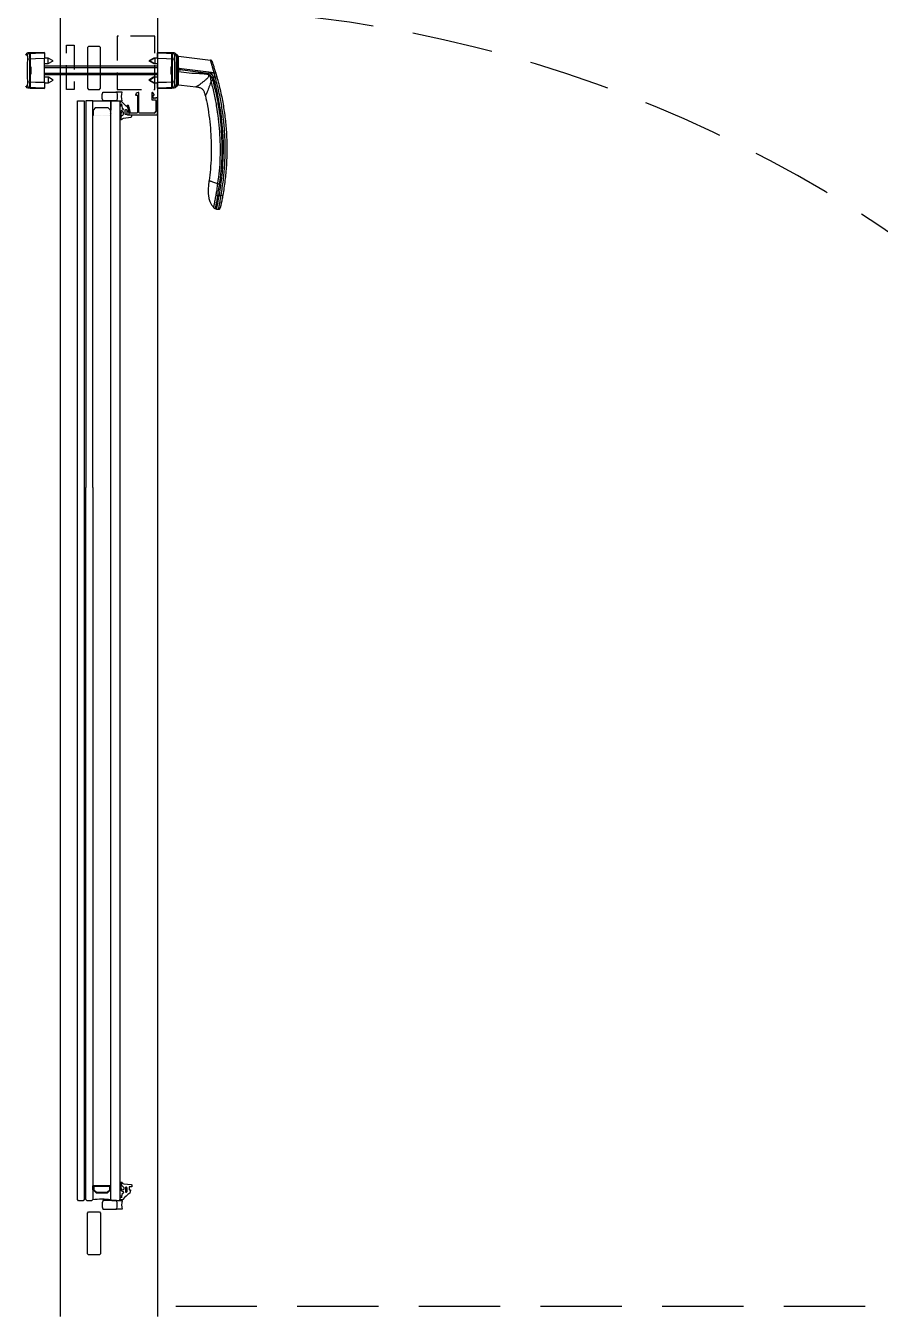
# Model space of a CAD drawing. Header units: millimetres. Extents: x 106699 to 122058, y 158555 to 162844.
# Drawn here: x 113950.2 to 114002.9, y 159861.7 to 159940.9 of the extents above; entities that cross this region are included whole.
import ezdxf

# ---------------------------------------------------------------- set-up
doc = ezdxf.new("R2010")
doc.units = ezdxf.units.MM
doc.linetypes.add('300_Z4_FCD_F03$0$GESTRICHELT', pattern=[0.75, 0.5, -0.25])
doc.linetypes.add('300_Z4_FCD_F03$1$HIDDEN', pattern=[0.375, 0.25, -0.125])
for name, color, linetype in [('300_Z4_FCD_F03$0$0-LNS-VL8', 252, 'Continuous'), ('300_Z4_FCD_F03$0$3-EXT-PRF', 231, 'Continuous'), ('300_Z4_FCD_F03$0$3-OPN-GLS', 4, 'Continuous')]:
    doc.layers.add(name, color=color, linetype=linetype)
doc.layers.add('300_Z4_STR_F03$0$AUDIT_D_220920114151-103', color=251, linetype='Continuous', lineweight=5)

# ---------------------------------------------------------------- blocks, each defined once
blk = doc.blocks.new('COLUMN')
at = {"layer": '300_Z4_STR_F03$0$AUDIT_D_220920114151-103', "true_color": 0x303030}
h = blk.add_hatch(color=250, dxfattribs=at)
h.dxf.hatch_style = 1
h.paths.add_polyline_path([(104767.618, 177818.405), (104852.616, 177818.405), (104852.616, 177903.408), (104767.618, 177903.408)])
h.paths.add_polyline_path([(104052.618, 177903.405), (104052.618, 177818.405), (103967.618, 177818.405), (103967.618, 177903.405)])
edge = h.paths.add_edge_path()
edge.add_line((104052.618, 177498.405), (104052.618, 177438.405))
h.paths.add_polyline_path([(103967.618, 177498.405), (104052.618, 177498.405), (104052.618, 177438.405), (103967.618, 177438.405)])
h.paths.add_polyline_path([(104852.618, 177438.405), (104767.618, 177438.405), (104767.618, 177498.405), (104852.618, 177498.405)])
h.paths.add_polyline_path([(104852.618, 177018.405), (104767.618, 177018.405), (104767.618, 177103.405), (104852.618, 177103.405)])
h.paths.add_polyline_path([(103967.618, 176233.405), (103967.618, 176318.405), (104052.618, 176318.405), (104052.618, 176233.405)])
h.paths.add_polyline_path([(103967.618, 177103.405), (104052.618, 177103.405), (104052.618, 177018.405), (103967.618, 177018.405)])
blk = doc.blocks.new('A$C23cbbed9')
at = {"layer": '300_Z4_FCD_F03$0$3-EXT-PRF'}
h = blk.add_hatch(dxfattribs=at)
h.set_pattern_fill('ANSI37', color=256, scale=0.028028, angle=900, style=0)
h.set_pattern_definition([(135, (-37.62781, -402.16585), (0.062924002, 0.062924002), []), (45, (-37.62781, -402.16585), (0.062924002, -0.062924002), [])])
edge = h.paths.add_edge_path()
edge.add_line((7.293, 75.383), (7.293, 75.102))
edge.add_arc((7.275, 75.102), 0.0175, 180, 360, ccw=False)
edge.add_line((7.258, 75.102), (7.258, 75.383))
edge.add_arc((7.275, 75.383), 0.0175, 0, 180, ccw=False)
h = blk.add_hatch(color=256, dxfattribs=at)
edge = h.paths.add_edge_path(flags=16)
edge.add_arc((7.345, 75.396), 0.0399, 135, 180, ccw=False)
edge.add_line((7.317, 75.424), (7.426, 75.533))
edge.add_arc((7.454, 75.505), 0.0399, 90, 135, ccw=False)
edge.add_line((7.454, 75.545), (8.182, 75.545))
edge.add_arc((8.182, 75.505), 0.0399, 405, 450, ccw=False)
edge.add_line((8.21, 75.533), (8.319, 75.424))
edge.add_arc((8.291, 75.396), 0.0399, 360, 405, ccw=False)
edge.add_line((8.331, 75.396), (8.331, 75.12))
edge.add_arc((8.291, 75.12), 0.0399, 270, 360, ccw=False)
edge.add_line((8.291, 75.08), (7.859, 75.08))
edge.add_arc((7.818, 75.041), 0.0568, 403.7377, 496.2623)
edge.add_line((7.777, 75.08), (7.345, 75.08))
edge.add_arc((7.345, 75.12), 0.0399, 180, 270, ccw=False)
edge.add_line((7.305, 75.12), (7.305, 75.396))
edge = h.paths.add_edge_path()
edge.add_line((7.293, 75.396), (7.293, 75.12))
edge.add_arc((7.345, 75.12), 0.0526, 180, 270)
edge.add_line((7.345, 75.067), (7.441, 75.067))
edge.add_line((7.441, 75.067), (7.45, 75.076))
edge.add_line((7.45, 75.076), (7.459, 75.067))
edge.add_line((7.459, 75.067), (7.783, 75.067))
edge.add_arc((7.818, 75.041), 0.0441, 37.0976, 142.9024, ccw=False)
edge.add_line((7.853, 75.067), (8.177, 75.067))
edge.add_line((8.177, 75.067), (8.186, 75.076))
edge.add_line((8.186, 75.076), (8.195, 75.067))
edge.add_line((8.195, 75.067), (8.291, 75.067))
edge.add_arc((8.291, 75.12), 0.0526, 270, 360)
edge.add_line((8.344, 75.12), (8.344, 75.396))
edge.add_arc((8.291, 75.396), 0.0526, 360, 405)
edge.add_line((8.328, 75.433), (8.219, 75.542))
edge.add_arc((8.182, 75.505), 0.0526, 405, 450)
edge.add_line((8.182, 75.558), (7.454, 75.558))
edge.add_arc((7.454, 75.505), 0.0526, 90, 135)
edge.add_line((7.417, 75.542), (7.308, 75.433))
edge.add_arc((7.345, 75.396), 0.0526, 135, 180)
h = blk.add_hatch(dxfattribs=at)
h.set_pattern_fill('ANSI37', color=256, scale=0.028028, angle=900, style=0)
h.set_pattern_definition([(45, (53.26392, -402.16585), (-0.062924002, 0.062924002), []), (135, (53.26392, -402.16585), (-0.062924002, -0.062924002), [])])
edge = h.paths.add_edge_path()
edge.add_line((8.344, 75.383), (8.344, 75.102))
edge.add_arc((8.361, 75.102), 0.0175, 180, 360)
edge.add_line((8.379, 75.102), (8.379, 75.383))
edge.add_arc((8.361, 75.383), 0.0175, 360, 540)
at = {"layer": '300_Z4_FCD_F03$0$0-LNS-VL8', "linetype": '300_Z4_FCD_F03$0$GESTRICHELT', "ltscale": 10}
blk.add_line((12.372, 1.672), (91.437, 1.672), dxfattribs=at)
blk.add_arc((11.437, 1.672), 80, 0, 90.13297, dxfattribs=at)
at = {"layer": '300_Z4_FCD_F03$0$3-EXT-PRF', "linetype": 'Continuous', "lineweight": 25}
for p, q in [((3.403, 78.936), (3.263, 78.931)), ((3.352, 78.907), (3.403, 78.909)), ((3.361, 78.788), (3.361, 78.788)), ((3.403, 78.549), (3.371, 78.548)), ((4.286, 78.969), (3.403, 78.939)), ((3.403, 78.939), (3.403, 78.912)), ((3.403, 78.552), (3.403, 78.095)), ((4.286, 78.942), (4.286, 78.969)), ((4.521, 78.609), (4.286, 78.609)), ((4.286, 77.121), (4.286, 78.584)), ((4.822, 78.441), (4.521, 78.609)), ((4.521, 78.273), (4.521, 78.609)), ((11.017, 78.609), (10.715, 78.441)), ((11.08, 78.609), (10.778, 78.441)), ((11.08, 78.609), (11.017, 78.609)), ((11.017, 78.609), (11.017, 78.574)), ((11.251, 78.609), (11.08, 78.609)), ((11.08, 78.609), (11.08, 78.273)), ((12.134, 78.939), (11.251, 78.969)), ((11.251, 78.969), (11.251, 78.942)), ((11.251, 78.584), (11.251, 77.121)), ((12.134, 78.912), (12.134, 78.939)), ((12.274, 78.931), (12.134, 78.936)), ((12.134, 78.912), (12.134, 78.909)), ((12.134, 78.909), (12.186, 78.907)), ((12.134, 78.836), (12.134, 78.836)), ((12.134, 78.095), (12.134, 78.552)), ((12.166, 78.548), (12.134, 78.549)), ((12.435, 78.832), (12.41, 78.833)), ((12.41, 78.833), (12.41, 76.872)), ((12.435, 76.873), (12.435, 78.832)), ((12.489, 78.716), (12.454, 78.818)), ((12.454, 78.818), (12.454, 76.887)), ((12.489, 78.716), (12.489, 78.606)), ((12.517, 78.631), (12.498, 78.688)), ((12.498, 78.688), (12.498, 78.585)), ((12.508, 78.263), (12.508, 78.547)), ((12.511, 78.538), (12.508, 78.547)), ((12.517, 78.536), (12.517, 78.631)), ((12.517, 78.536), (12.519, 78.526)), ((12.519, 78.62), (12.519, 78.526)), ((12.519, 78.526), (12.519, 78.493)), ((12.519, 78.489), (12.519, 78.499)), ((12.519, 78.491), (12.519, 78.493)), ((12.519, 78.491), (12.519, 78.493)), ((12.519, 78.489), (12.519, 78.229)), ((12.526, 78.479), (12.519, 78.479)), ((12.547, 78.044), (12.547, 78.733)), ((12.547, 78.733), (14.521, 78.49)), ((3.403, 77.61), (3.403, 78.095)), ((3.403, 78.095), (3.459, 78.063)), ((3.443, 78.072), (3.443, 77.633)), ((3.459, 77.642), (3.459, 78.063)), ((4.286, 78.273), (4.521, 78.273)), ((4.286, 78.129), (11.251, 78.129)), ((11.251, 78.024), (4.286, 78.024)), ((4.286, 77.681), (11.251, 77.681)), ((4.521, 78.273), (4.822, 78.441)), ((10.715, 78.441), (11.017, 78.273)), ((10.778, 78.441), (11.08, 78.273)), ((11.017, 78.308), (11.017, 78.273)), ((11.017, 78.273), (11.08, 78.273)), ((11.08, 78.273), (11.251, 78.273)), ((12.134, 78.095), (12.078, 78.063)), ((12.134, 78.095), (12.134, 77.61)), ((12.489, 78.272), (12.489, 77.432)), ((12.496, 78.281), (12.49, 78.28)), ((12.515, 78.233), (12.496, 78.262)), ((12.498, 78.255), (12.498, 77.45)), ((12.511, 78.258), (12.499, 78.257)), ((12.508, 78.263), (12.511, 78.258)), ((12.519, 78.235), (12.514, 78.235)), ((12.517, 77.479), (12.517, 78.226)), ((12.519, 78.22), (12.517, 78.226)), ((12.519, 78.235), (12.519, 78.229)), ((12.519, 78.223), (12.519, 78.229)), ((12.519, 78.22), (12.519, 77.485)), ((12.526, 77.918), (12.526, 78.034)), ((12.526, 77.855), (12.526, 77.918)), ((12.526, 77.794), (12.526, 77.855)), ((12.547, 78.044), (12.547, 78.037)), ((12.547, 78.037), (12.547, 77.921)), ((12.547, 78.037), (12.547, 78.037)), ((12.547, 78.037), (12.547, 78.037)), ((12.547, 77.92), (12.608, 77.929)), ((12.547, 77.92), (12.547, 77.921)), ((12.547, 77.921), (12.547, 77.921)), ((12.547, 77.92), (12.547, 77.854)), ((12.795, 77.89), (12.547, 77.854)), ((12.547, 77.793), (12.547, 77.854)), ((12.547, 77.854), (12.547, 77.854)), ((12.547, 77.854), (12.547, 77.854)), ((12.547, 77.793), (13.364, 77.693)), ((14.738, 77.702), (12.57, 77.968)), ((12.67, 77.905), (12.795, 77.89)), ((12.795, 77.89), (14.405, 77.692)), ((13.364, 77.693), (14.405, 77.692)), ((14.741, 77.691), (14.405, 77.692)), ((14.741, 77.691), (14.738, 77.702)), ((14.741, 77.687), (14.741, 77.691)), ((14.837, 77.717), (14.84, 77.708)), ((3.361, 76.917), (3.361, 76.917)), ((3.361, 76.916), (3.361, 76.916)), ((3.361, 76.916), (3.361, 76.916)), ((3.371, 77.157), (3.403, 77.156)), ((3.459, 77.642), (3.403, 77.61)), ((3.403, 77.61), (3.403, 77.153)), ((11.251, 77.576), (4.286, 77.576)), ((4.528, 77.432), (4.286, 77.432)), ((4.286, 77.096), (4.528, 77.096)), ((4.829, 77.264), (4.528, 77.432)), ((4.528, 77.2), (4.528, 77.432)), ((4.528, 77.096), (4.829, 77.264)), ((4.528, 77.096), (4.528, 77.2)), ((11.009, 77.432), (10.708, 77.264)), ((10.708, 77.264), (11.009, 77.096)), ((11.073, 77.432), (10.772, 77.264)), ((10.772, 77.264), (11.073, 77.096)), ((11.073, 77.432), (11.009, 77.432)), ((11.009, 77.432), (11.009, 77.396)), ((11.009, 77.131), (11.009, 77.096)), ((11.009, 77.096), (11.073, 77.096)), ((11.251, 77.432), (11.073, 77.432)), ((11.073, 77.432), (11.073, 77.096)), ((11.073, 77.096), (11.251, 77.096)), ((12.078, 77.642), (12.134, 77.61)), ((12.134, 77.153), (12.134, 77.61)), ((12.134, 77.156), (12.166, 77.157)), ((12.134, 76.886), (12.134, 76.87)), ((12.454, 76.887), (12.489, 76.989)), ((12.489, 77.098), (12.489, 76.989)), ((12.49, 77.425), (12.496, 77.424)), ((12.496, 77.443), (12.515, 77.472)), ((12.498, 77.12), (12.498, 77.017)), ((12.498, 77.017), (12.517, 77.074)), ((12.511, 77.447), (12.499, 77.447)), ((12.511, 77.447), (12.508, 77.442)), ((12.508, 77.158), (12.508, 77.442)), ((12.508, 77.158), (12.511, 77.167)), ((12.519, 77.47), (12.514, 77.47)), ((12.517, 77.479), (12.519, 77.485)), ((12.519, 77.179), (12.517, 77.169)), ((12.517, 77.074), (12.517, 77.169)), ((12.519, 77.476), (12.519, 77.482)), ((12.519, 77.476), (12.519, 77.47)), ((12.519, 77.476), (12.519, 77.216)), ((12.519, 77.226), (12.526, 77.226)), ((12.519, 77.206), (12.519, 77.216)), ((12.519, 77.212), (12.519, 77.179)), ((12.519, 77.179), (12.519, 77.085)), ((12.546, 76.967), (12.547, 76.967)), ((12.546, 76.967), (12.546, 76.967)), ((14.586, 77.44), (14.699, 77.44)), ((14.81, 77.44), (14.699, 77.44)), ((3.263, 76.774), (3.403, 76.769)), ((3.403, 76.796), (3.352, 76.798)), ((3.403, 76.87), (3.403, 76.87)), ((3.403, 76.793), (3.403, 76.796)), ((3.403, 76.793), (3.403, 76.766)), ((3.403, 76.766), (4.286, 76.736)), ((4.286, 76.736), (4.286, 76.763)), ((11.251, 76.736), (12.134, 76.766)), ((11.251, 76.763), (11.251, 76.736)), ((12.134, 76.869), (12.134, 76.869)), ((12.186, 76.798), (12.134, 76.796)), ((12.134, 76.766), (12.134, 76.793)), ((12.134, 76.769), (12.274, 76.774)), ((12.41, 76.872), (12.435, 76.873)), ((15.067, 70.175), (15.175, 70.175)), ((14.801, 69.333), (14.886, 69.303)), ((14.885, 69.303), (15.021, 69.306))]:
    blk.add_line(p, q, dxfattribs=at)
at = {"layer": '300_Z4_FCD_F03$0$3-EXT-PRF'}
for p, q in [((9.888, 76.325), (9.947, 76.325)), ((9.888, 76.325), (9.947, 76.325)), ((10.011, 76.314), (10.011, 75.26)), ((10.011, 76.314), (10.011, 75.26)), ((10.088, 76.494), (10.058, 76.494)), ((10.088, 76.494), (10.058, 76.494)), ((10.109, 75.26), (10.109, 76.473)), ((10.109, 75.26), (10.109, 76.473)), ((10.894, 76.451), (10.894, 76.073)), ((10.894, 76.451), (10.894, 76.073)), ((10.946, 76.486), (10.929, 76.486)), ((10.946, 76.486), (10.929, 76.486)), ((11.038, 76.38), (10.974, 76.471)), ((11.038, 76.38), (10.974, 76.471)), ((10.985, 76.171), (10.985, 76.303)), ((10.985, 76.171), (10.985, 76.303)), ((10.993, 76.315), (11.033, 76.334)), ((10.993, 76.315), (11.033, 76.334)), ((11.096, 76.136), (11.02, 76.136)), ((11.096, 76.136), (11.02, 76.136)), ((11.041, 76.347), (11.041, 76.372)), ((11.041, 76.347), (11.041, 76.372)), ((11.136, 76.161), (11.121, 76.146)), ((11.136, 76.161), (11.121, 76.146)), ((11.251, 76.171), (11.16, 76.171)), ((11.251, 76.171), (11.16, 76.171)), ((11.251, 75.155), (11.251, 76.171)), ((11.251, 75.155), (11.251, 76.171)), ((9.442, 75.295), (9.379, 75.295)), ((9.442, 75.295), (9.379, 75.295)), ((9.383, 75.666), (9.463, 75.365)), ((9.383, 75.666), (9.463, 75.365)), ((9.438, 75.703), (9.397, 75.692)), ((9.438, 75.703), (9.397, 75.692)), ((9.463, 75.365), (9.463, 75.316)), ((9.463, 75.365), (9.463, 75.316)), ((9.547, 75.376), (9.464, 75.688)), ((9.547, 75.376), (9.464, 75.688)), ((9.547, 75.246), (9.547, 75.376)), ((9.547, 75.246), (9.547, 75.376)), ((10.929, 76.038), (11.111, 76.038)), ((10.929, 76.038), (11.111, 76.038)), ((11.146, 76.003), (11.146, 75.33)), ((11.146, 76.003), (11.146, 75.33)), ((9.358, 75.274), (9.358, 75.155)), ((9.358, 75.274), (9.358, 75.155)), ((9.393, 75.12), (11.216, 75.12)), ((9.393, 75.12), (11.216, 75.12)), ((9.976, 75.225), (9.568, 75.225)), ((9.976, 75.225), (9.568, 75.225)), ((11.041, 75.225), (10.144, 75.225)), ((11.041, 75.225), (10.144, 75.225))]:
    blk.add_line(p, q, dxfattribs=at)
at = {"layer": '300_Z4_FCD_F03$0$3-EXT-PRF', "linetype": '300_Z4_FCD_F03$1$HIDDEN', "ltscale": 6}
for points in [[(5.65, 79.419), (6.106, 79.419), (6.106, 76.672), (5.65, 76.672)], [(8.775, 76.679), (11.088, 76.679), (11.088, 79.972), (8.775, 79.972)]]:
    blk.add_lwpolyline(points, close=True, dxfattribs=at)
at = {"layer": '300_Z4_FCD_F03$0$3-EXT-PRF'}
for points in [[(7.736, 76.754), (7.736, 79.26), (7.666, 79.33), (7.001, 79.33), (6.931, 79.26), (6.931, 76.754), (7.001, 76.684), (7.666, 76.684)], [(7.736, 7.412), (7.736, 4.906), (7.666, 4.836), (7.001, 4.836), (6.931, 4.906), (6.931, 7.412), (7.001, 7.482), (7.666, 7.482)]]:
    blk.add_lwpolyline(points, close=True, dxfattribs=at)
at = {"layer": '300_Z4_FCD_F03$0$3-EXT-PRF', "linetype": 'Continuous', "lineweight": 25, "flags": 128}
for points in [[(3.403, 78.912), (3.738, 78.923), (4.286, 78.942)], [(4.286, 78.584), (3.738, 78.564), (3.403, 78.552)], [(11.251, 78.942), (11.799, 78.923), (12.134, 78.912)], [(12.134, 78.552), (11.799, 78.564), (11.251, 78.584)], [(12.496, 78.578), (12.5, 78.567), (12.508, 78.547)], [(12.498, 78.585), (12.509, 78.556), (12.517, 78.536)], [(12.508, 78.263), (12.506, 78.266), (12.5, 78.275), (12.496, 78.281)], [(12.517, 78.226), (12.506, 78.243), (12.498, 78.255)], [(3.403, 77.153), (3.738, 77.141), (4.286, 77.121)], [(11.251, 77.121), (11.799, 77.141), (12.134, 77.153)], [(12.496, 77.424), (12.5, 77.43), (12.508, 77.442)], [(12.508, 77.158), (12.506, 77.152), (12.5, 77.138), (12.496, 77.127)], [(12.498, 77.45), (12.509, 77.467), (12.517, 77.479)], [(12.517, 77.169), (12.506, 77.141), (12.498, 77.12)], [(12.547, 76.967), (13.262, 76.879), (13.61, 76.837)], [(4.286, 76.763), (3.738, 76.782), (3.403, 76.793)], [(12.134, 76.793), (11.799, 76.782), (11.251, 76.763)]]:
    blk.add_lwpolyline(points, dxfattribs=at)
at = {"layer": '300_Z4_FCD_F03$0$3-EXT-PRF', "linetype": 'ByBlock', "lineweight": -2}
for points in [[(7.872, 76.013, -0.148726), (7.872, 76.486, -0.32701), (7.92, 76.521), (8.687, 76.521, -0.326981), (8.735, 76.486, -0.148707), (8.735, 76.013, -0.326981), (8.687, 75.978), (7.921, 75.978, -0.327043)], [(9.078, 75.978, -0.16591), (9.078, 76.521), (8.687, 76.521, -0.326981), (8.735, 76.486, -0.148707), (8.735, 76.013, -0.326981), (8.687, 75.978)], [(7.872, 8.153, 0.148726), (7.872, 7.68, 0.32701), (7.92, 7.645), (8.687, 7.645, 0.326981), (8.735, 7.68, 0.148707), (8.735, 8.153, 0.326981), (8.687, 8.188), (7.92, 8.188, 0.327043)], [(9.078, 8.188, 0.16591), (9.078, 7.645), (8.687, 7.645, 0.326981), (8.735, 7.68, 0.148707), (8.735, 8.153, 0.326981), (8.687, 8.188)]]:
    blk.add_lwpolyline(points, format="xyb", close=True, dxfattribs=at)
at = {"layer": '300_Z4_FCD_F03$0$3-EXT-PRF'}
for points in [[(8.379, 75.978), (8.379, 75.4), (8.343, 75.4, 0.177951), (8.328, 75.433), (8.219, 75.542, 0.198912), (8.182, 75.558), (7.454, 75.558, 0.198912), (7.417, 75.542), (7.308, 75.433, 0.177951), (7.293, 75.4), (7.258, 75.4), (7.258, 75.978)], [(7.293, 75.383), (7.293, 75.102, -1), (7.258, 75.102), (7.258, 75.383, -1)], [(8.344, 75.383), (8.344, 75.102, 1), (8.379, 75.102), (8.379, 75.383, 1)], [(9.659, 75.085, 0.414214), (9.638, 75.107), (9.512, 75.107, -0.414214), (9.498, 75.121), (9.498, 75.287), (9.548, 75.287, 0.25821), (9.57, 75.298, 0.25297), (9.573, 75.322), (9.526, 75.503, -0.088702), (9.101, 75.887, 0.714466), (8.938, 75.831), (8.938, 75.699, 1), (9.008, 75.699), (9.008, 75.782, -0.915196), (9.024, 75.784), (9.071, 75.523, 0.363489), (9.091, 75.506), (9.113, 75.506, -0.845331), (9.11, 75.411, 0.362404), (8.938, 75.204), (8.938, 74.889, 0.80698), (9.072, 74.86, -0.26235), (9.155, 74.921), (9.61, 74.976, 0.379789), (9.659, 75.031)], [(9.659, 75.085, 0.414214), (9.638, 75.107), (9.512, 75.107, -0.414214), (9.498, 75.121), (9.498, 75.287), (9.548, 75.287, 0.25821), (9.57, 75.298, 0.25297), (9.573, 75.322), (9.526, 75.503, -0.088702), (9.101, 75.887, 0.714466), (8.938, 75.831), (8.938, 75.699, 1), (9.008, 75.699), (9.008, 75.782, -0.915196), (9.024, 75.784), (9.071, 75.523, 0.363489), (9.091, 75.506), (9.113, 75.506, -0.845331), (9.11, 75.411, 0.362404), (8.938, 75.204), (8.938, 74.889, 0.80698), (9.072, 74.86, -0.26235), (9.155, 74.921), (9.61, 74.976, 0.379789), (9.659, 75.031)], [(9.155, 75.254, 0.612992), (9.066, 75.299, 0.239931), (8.994, 75.157), (8.994, 74.886, 1), (9.015, 74.886), (9.015, 74.911, 0.317837), (9.001, 74.931), (9.001, 74.937, -0.317975), (9.117, 75.103, 0.317975), (9.155, 75.155), (9.155, 75.254)], [(9.155, 75.254, 0.612992), (9.066, 75.299, 0.239931), (8.994, 75.157), (8.994, 74.886, 1), (9.015, 74.886), (9.015, 74.911, 0.317837), (9.001, 74.931), (9.001, 74.937, -0.317975), (9.117, 75.103, 0.317975), (9.155, 75.155), (9.155, 75.254)], [(9.358, 75.182, -0.414214), (9.306, 75.13, -0.414214), (9.253, 75.182), (9.253, 75.389, -0.414214), (9.306, 75.441, -0.414214), (9.358, 75.389)], [(9.358, 75.182, -0.414214), (9.306, 75.13, -0.414214), (9.253, 75.182), (9.253, 75.389, -0.414214), (9.306, 75.441, -0.414214), (9.358, 75.389)], [(9.676, 9.055, -0.414214), (9.655, 9.034), (9.529, 9.034, 0.414214), (9.515, 9.02), (9.515, 8.854), (9.565, 8.854, -0.25821), (9.587, 8.843, -0.25297), (9.59, 8.819), (9.543, 8.638, 0.088702), (9.118, 8.254, -0.714466), (8.955, 8.31), (8.955, 8.442, -1), (9.025, 8.442), (9.025, 8.359, 0.915196), (9.041, 8.357), (9.088, 8.618, -0.363489), (9.108, 8.635), (9.13, 8.635, 0.845331), (9.127, 8.73, -0.362404), (8.955, 8.937), (8.955, 9.252, -0.80698), (9.088, 9.281, 0.26235), (9.172, 9.22), (9.627, 9.165, -0.379789), (9.676, 9.11)], [(9.172, 8.887, -0.612992), (9.083, 8.842, -0.239931), (9.011, 8.984), (9.011, 9.255, -1), (9.032, 9.255), (9.032, 9.23, -0.317837), (9.018, 9.21), (9.017, 9.204, 0.317975), (9.134, 9.038, -0.317975), (9.172, 8.985), (9.172, 8.887)], [(9.375, 8.958, 0.414214), (9.322, 9.011, 0.414214), (9.27, 8.958), (9.27, 8.752, 0.414214), (9.322, 8.7, 0.414214), (9.375, 8.752)]]:
    blk.add_lwpolyline(points, format="xyb", close=True, dxfattribs=at)
at = {"layer": '300_Z4_FCD_F03$0$3-EXT-PRF', "ltscale": 10}
for points in [[(7.293, 9.084), (7.293, 8.839), (7.258, 8.839), (7.258, 9.084)], [(8.168, 8.664), (8.344, 8.839), (8.344, 9.084), (7.293, 9.084), (7.293, 8.839), (7.468, 8.664)], [(8.153, 8.699), (8.308, 8.853), (8.308, 9.049), (7.327, 9.049), (7.327, 8.853), (7.482, 8.699)], [(8.344, 9.084), (8.344, 8.839), (8.379, 8.839), (8.379, 9.084)]]:
    blk.add_lwpolyline(points, close=True, dxfattribs=at)
at = {"layer": '300_Z4_FCD_F03$0$3-EXT-PRF'}
blk.add_lwpolyline([(8.379, 8.839), (8.344, 8.839), (8.168, 8.664), (7.468, 8.664), (7.293, 8.839), (7.258, 8.839), (7.258, 8.243, -0.083618), (8.379, 8.243), (8.379, 8.839)], format="xyb", dxfattribs=at)
at = {"layer": '300_Z4_FCD_F03$0$3-EXT-PRF', "linetype": 'Continuous', "lineweight": 25}
for centre, radius, start, end in [((3.127, 78.812), 0.021, 43.5042, 91.5), ((3.267, 78.805), 0.126, 91.90756, 170.32286), ((3.357, 78.781), 0.126, 92.30552, 177.0393), ((3.341, 78.263), 0.286, 84.00445, 108.53002), ((12.196, 78.263), 0.286, 71.46994, 95.99559), ((12.18, 78.781), 0.126, 2.96099, 87.69422), ((12.27, 78.805), 0.126, 9.67714, 88.07768), ((12.41, 78.812), 0.021, 88.5, 136.49581), ((12.434, 78.811), 0.021, 18.72579, 88.5), ((12.481, 78.683), 0.0175, 18.72579, 65.32278), ((12.483, 78.579), 0.0159, 22.1055, 59.63117), ((12.489, 78.586), 0.00872, 314.76734, 355.74674), ((12.507, 78.537), 0.0104, 308.44953, 353.06394), ((12.512, 78.527), 0.007, 299.30663, 353.13787), ((12.484, 78.62), 0.035, 0, 18.72579), ((12.547, 78.712), 0.021, 90, 180), ((12.481, 78.252), 0.0175, 33.85571, 65.32278), ((12.486, 78.244), 0.016, 42.68401, 81.10978), ((12.486, 78.255), 0.0123, 358.79712, 33.51112), ((12.505, 78.226), 0.0123, 358.74677, 33.48859), ((12.542, 77.875), 0.0462, 83.93637, 109.46072), ((12.542, 77.929), 0.0752, 257.88384, 273.98761), ((12.542, 77.868), 0.0752, 257.88385, 273.98476), ((12.687, 78.044), 0.14, 212.86906, 263), ((14.362, 77.344), 0.35, 15.93473, 83), ((3.127, 76.893), 0.021, 268.5, 316.4958), ((3.267, 76.9), 0.126, 189.67714, 268.07768), ((3.357, 76.924), 0.126, 182.96085, 267.69433), ((3.341, 77.442), 0.286, 251.46901, 275.99603), ((12.196, 77.442), 0.286, 264.00393, 288.53103), ((12.18, 76.924), 0.126, 272.30592, 357.03887), ((12.27, 76.9), 0.126, 271.90756, 350.32286), ((12.41, 76.893), 0.021, 223.50419, 271.5), ((12.434, 76.894), 0.021, 271.5, 341.27421), ((12.486, 77.461), 0.016, 278.91016, 317.30107), ((12.481, 77.453), 0.0175, 294.67722, 326.14429), ((12.481, 77.022), 0.0175, 294.67722, 341.27421), ((12.483, 77.126), 0.0159, 300.50604, 337.88012), ((12.486, 77.45), 0.0123, 326.48413, 1.20763), ((12.489, 77.119), 0.00873, 4.26682, 45.36119), ((12.507, 77.168), 0.0102, 6.68745, 49.91297), ((12.505, 77.479), 0.0123, 326.50258, 1.25546), ((12.512, 77.178), 0.00696, 6.75971, 60.0784), ((12.484, 77.085), 0.035, 341.27421, 0), ((-0.805, 73.014), 16.123, 349.85971, 15.93473), ((12.169, 76.827), 0.035, 149.49516, 180)]:
    blk.add_arc(centre, radius, start, end, dxfattribs=at)
at = {"layer": '300_Z4_FCD_F03$0$3-EXT-PRF'}
for centre, radius, start, end in [((10.095, 76.288), 0.21, 101.27359, 169.76367), ((10.095, 76.288), 0.21, 101.27359, 169.76367), ((9.947, 76.36), 0.035, 270, 310.7401), ((9.947, 76.36), 0.035, 270, 310.7401), ((9.986, 76.315), 0.0245, 358.53214, 130.7401), ((9.986, 76.315), 0.0245, 358.53214, 130.7401), ((10.058, 76.473), 0.021, 90, 101.27359), ((10.058, 76.473), 0.021, 90, 101.27359), ((10.088, 76.473), 0.021, 0.23759, 90), ((10.088, 76.473), 0.021, 0.23759, 90), ((10.929, 76.451), 0.035, 90, 180), ((10.929, 76.451), 0.035, 90, 180), ((10.946, 76.451), 0.035, 34.9601, 90), ((10.946, 76.451), 0.035, 34.9601, 90), ((10.999, 76.303), 0.014, 115, 180), ((10.999, 76.303), 0.014, 115, 180), ((11.02, 76.171), 0.035, 180, 270), ((11.02, 76.171), 0.035, 180, 270), ((11.027, 76.347), 0.014, 295, 0), ((11.027, 76.347), 0.014, 295, 0), ((11.027, 76.372), 0.014, 0, 34.9601), ((11.027, 76.372), 0.014, 0, 34.9601), ((11.096, 76.171), 0.035, 270, 314.98616), ((11.096, 76.171), 0.035, 270, 314.98616), ((11.16, 76.136), 0.035, 90, 134.98616), ((11.16, 76.136), 0.035, 90, 134.98616), ((9.379, 75.274), 0.021, 90, 180), ((9.379, 75.274), 0.021, 90, 180), ((9.403, 75.672), 0.021, 105, 195), ((9.403, 75.672), 0.021, 105, 195), ((9.444, 75.683), 0.021, 15, 105), ((9.444, 75.683), 0.021, 15, 105), ((9.442, 75.316), 0.021, 270, 0), ((9.442, 75.316), 0.021, 270, 0), ((10.929, 76.073), 0.035, 180, 270), ((10.929, 76.073), 0.035, 180, 270), ((11.041, 75.33), 0.105, 270, 0), ((11.041, 75.33), 0.105, 270, 0), ((11.111, 76.003), 0.035, 360, 90), ((11.111, 76.003), 0.035, 360, 90), ((9.393, 75.155), 0.035, 180, 270), ((9.393, 75.155), 0.035, 180, 270), ((9.568, 75.246), 0.021, 180, 270), ((9.568, 75.246), 0.021, 180, 270), ((9.976, 75.26), 0.035, 270, 0), ((9.976, 75.26), 0.035, 270, 0), ((10.144, 75.26), 0.035, 180.23759, 270), ((10.144, 75.26), 0.035, 180.23759, 270), ((11.216, 75.155), 0.035, 270, 0), ((11.216, 75.155), 0.035, 270, 0)]:
    blk.add_arc(centre, radius, start, end, dxfattribs=at)
at = {"layer": '300_Z4_FCD_F03$0$3-EXT-PRF', "linetype": 'Continuous', "lineweight": 25}
for centre, major_axis, ratio, start_param, end_param in [((3.382, 78.789), (-0.0149, -0.0149), 0.999625, 5.273133, 5.497769), ((12.547, 77.879), (0.004, -0.356), 0.000772, 4.594386, 4.780982), ((3.382, 76.916), (0.0149, -0.0149), 0.999625, 3.927009, 4.229002)]:
    blk.add_ellipse(centre, major_axis=major_axis, ratio=ratio, start_param=start_param, end_param=end_param, dxfattribs=at)
for points, knots in [([(3.231, 78.788), (3.204, 78.795), (3.156, 78.807), (3.149, 78.809), (3.145, 78.81)], [0, 0, 0, 0, 0.5497756, 1, 1, 1, 1]), ([(3.25, 78.534), (3.251, 78.567), (3.251, 78.631), (3.248, 78.711), (3.242, 78.767), (3.235, 78.786), (3.231, 78.787), (3.231, 78.788)], [0, 0, 0, 0, 0.238421, 0.476852, 0.715264, 0.955161, 1, 1, 1, 1]), ([(3.25, 77.17), (3.248, 77.282), (3.244, 77.507), (3.243, 77.848), (3.244, 78.191), (3.248, 78.42), (3.25, 78.534)], [0, 0, 0, 0, 0.247406, 0.494811, 0.747405, 1, 1, 1, 1]), ([(3.263, 78.931), (3.266, 78.93), (3.274, 78.928), (3.326, 78.914), (3.352, 78.907)], [0, 0, 0, 0, 0.497416, 1, 1, 1, 1]), ([(3.352, 78.907), (3.352, 78.907), (3.355, 78.904), (3.361, 78.877), (3.367, 78.798), (3.371, 78.685), (3.371, 78.593), (3.371, 78.548)], [0, 0, 0, 0, 0.044716, 0.284202, 0.522621, 0.76132, 1, 1, 1, 1]), ([(3.371, 78.548), (3.369, 78.434), (3.365, 78.205), (3.363, 77.857), (3.365, 77.507), (3.369, 77.274), (3.371, 77.157)], [0, 0, 0, 0, 0.247407, 0.494815, 0.747407, 1, 1, 1, 1]), ([(3.403, 78.552), (3.403, 78.598), (3.403, 78.69), (3.403, 78.804), (3.403, 78.883), (3.403, 78.909), (3.403, 78.911), (3.403, 78.912)], [0, 0, 0, 0, 0.241411, 0.482827, 0.724127, 0.965411, 1, 1, 1, 1]), ([(3.403, 78.909), (3.403, 78.903), (3.403, 78.891), (3.403, 78.815), (3.403, 78.705), (3.403, 78.609), (3.403, 78.556), (3.403, 78.549)], [0, 0, 0, 0, 0.241317, 0.482639, 0.723845, 0.965033, 1, 1, 1, 1]), ([(4.286, 78.942), (4.286, 78.936), (4.286, 78.923), (4.286, 78.847), (4.286, 78.738), (4.286, 78.642), (4.286, 78.59), (4.286, 78.584)], [0, 0, 0, 0, 0.242488, 0.484982, 0.727361, 0.969724, 1, 1, 1, 1]), ([(11.251, 78.584), (11.251, 78.63), (11.251, 78.722), (11.251, 78.836), (11.251, 78.914), (11.251, 78.939), (11.251, 78.941), (11.251, 78.942)], [0, 0, 0, 0, 0.242488, 0.484982, 0.727361, 0.969724, 1, 1, 1, 1]), ([(12.134, 78.912), (12.134, 78.906), (12.134, 78.893), (12.134, 78.817), (12.134, 78.708), (12.134, 78.611), (12.134, 78.558), (12.134, 78.552)], [0, 0, 0, 0, 0.241411, 0.482827, 0.724127, 0.965411, 1, 1, 1, 1]), ([(12.134, 78.549), (12.134, 78.595), (12.134, 78.687), (12.134, 78.801), (12.134, 78.881), (12.134, 78.906), (12.134, 78.909), (12.134, 78.909)], [0, 0, 0, 0, 0.241317, 0.482639, 0.723844, 0.965033, 1, 1, 1, 1]), ([(12.166, 78.548), (12.166, 78.555), (12.166, 78.608), (12.167, 78.704), (12.171, 78.813), (12.177, 78.889), (12.183, 78.901), (12.186, 78.907)], [0, 0, 0, 0, 0.036478, 0.275392, 0.516064, 0.758288, 1, 1, 1, 1]), ([(12.166, 77.157), (12.168, 77.271), (12.172, 77.5), (12.174, 77.848), (12.172, 78.198), (12.168, 78.431), (12.166, 78.548)], [0, 0, 0, 0, 0.247408, 0.494815, 0.747408, 1, 1, 1, 1]), ([(12.186, 78.907), (12.21, 78.914), (12.258, 78.927), (12.282, 78.933), (12.274, 78.931), (12.274, 78.931)], [0, 0, 0, 0, 0.497414, 0.9948278, 1, 1, 1, 1]), ([(12.307, 78.788), (12.303, 78.784), (12.297, 78.775), (12.29, 78.722), (12.286, 78.645), (12.286, 78.577), (12.287, 78.539), (12.287, 78.534)], [0, 0, 0, 0, 0.242205, 0.484487, 0.724913, 0.963548, 1, 1, 1, 1]), ([(12.287, 78.534), (12.289, 78.422), (12.293, 78.198), (12.295, 77.857), (12.293, 77.514), (12.289, 77.285), (12.287, 77.17)], [0, 0, 0, 0, 0.247406, 0.494811, 0.747405, 1, 1, 1, 1]), ([(12.392, 78.81), (12.388, 78.809), (12.381, 78.807), (12.333, 78.795), (12.307, 78.788)], [0, 0, 0, 0, 0.444494, 1, 1, 1, 1]), ([(12.496, 78.578), (12.495, 78.58), (12.493, 78.584), (12.491, 78.592), (12.49, 78.599), (12.489, 78.604), (12.489, 78.606), (12.489, 78.606)], [0, 0, 0, 0, 0.225758, 0.451668, 0.67277, 0.884004, 1, 1, 1, 1]), ([(12.519, 78.499), (12.518, 78.502), (12.518, 78.509), (12.516, 78.522), (12.513, 78.531), (12.511, 78.538)], [0, 0, 0, 0, 0.253022, 0.506054, 1, 1, 1, 1]), ([(12.526, 78.034), (12.526, 78.075), (12.526, 78.158), (12.526, 78.279), (12.526, 78.396), (12.526, 78.509), (12.526, 78.6), (12.526, 78.664), (12.526, 78.704), (12.526, 78.709), (12.526, 78.712)], [0, 0, 0, 0, 0.109881, 0.219761, 0.345355, 0.470944, 0.622596, 0.746269, 0.86994, 1, 1, 1, 1]), ([(14.738, 77.702), (14.73, 77.732), (14.717, 77.784), (14.697, 77.861), (14.679, 77.93), (14.657, 78.012), (14.634, 78.097), (14.611, 78.182), (14.589, 78.258), (14.57, 78.325), (14.553, 78.384), (14.537, 78.438), (14.524, 78.481), (14.522, 78.487), (14.521, 78.49)], [0, 0, 0, 0, 0.072678, 0.124082, 0.189339, 0.248148, 0.3377, 0.420643, 0.497017, 0.584209, 0.667701, 0.747622, 0.875232, 1, 1, 1, 1]), ([(14.608, 78.421), (14.604, 78.432), (14.596, 78.451), (14.579, 78.473), (14.553, 78.486), (14.533, 78.489), (14.521, 78.49)], [0, 0, 0, 0, 0.301286, 0.499999, 0.698715, 1, 1, 1, 1]), ([(12.078, 78.063), (12.078, 78.02), (12.078, 77.936), (12.078, 77.796), (12.078, 77.698), (12.078, 77.642)], [0, 0, 0, 0, 0.301078, 0.602155, 1, 1, 1, 1]), ([(12.094, 78.072), (12.094, 78.052), (12.094, 77.99), (12.094, 77.886), (12.094, 77.759), (12.094, 77.675), (12.094, 77.633)], [0, 0, 0, 0, 0.1356547, 0.4237695, 0.7118844, 1, 1, 1, 1]), ([(12.489, 78.272), (12.489, 78.274), (12.489, 78.278), (12.49, 78.282), (12.492, 78.284), (12.494, 78.283), (12.495, 78.281), (12.496, 78.281)], [0, 0, 0, 0, 0.2002193, 0.4002876, 0.6048116, 0.8184389, 1, 1, 1, 1]), ([(12.511, 78.258), (12.512, 78.256), (12.514, 78.252), (12.517, 78.245), (12.518, 78.239), (12.519, 78.235)], [0, 0, 0, 0, 0.253076, 0.50615, 1, 1, 1, 1]), ([(12.519, 78.22), (12.519, 78.222), (12.519, 78.226), (12.517, 78.229), (12.516, 78.231)], [0, 0, 0, 0, 0.448936, 1, 1, 1, 1]), ([(12.547, 78.037), (12.544, 78.037), (12.54, 78.037), (12.533, 78.037), (12.529, 78.036), (12.527, 78.035), (12.526, 78.034), (12.526, 78.034), (12.526, 78.034)], [0, 0, 0, 0, 0.219186, 0.438365, 0.657688, 0.877302, 0.976811, 1, 1, 1, 1]), ([(12.526, 76.988), (12.526, 76.99), (12.526, 76.995), (12.526, 77.026), (12.526, 77.083), (12.526, 77.162), (12.526, 77.261), (12.526, 77.378), (12.526, 77.508), (12.526, 77.648), (12.526, 77.746), (12.526, 77.794)], [0, 0, 0, 0, 0.083479, 0.197202, 0.310925, 0.425471, 0.540021, 0.655022, 0.770028, 0.885012, 1, 1, 1, 1]), ([(12.57, 77.968), (12.562, 77.982), (12.551, 78.004), (12.548, 78.028), (12.547, 78.037)], [0, 0, 0, 0, 0.637899, 1, 1, 1, 1]), ([(12.547, 76.967), (12.547, 76.97), (12.547, 76.977), (12.547, 77.027), (12.547, 77.103), (12.547, 77.205), (12.547, 77.33), (12.547, 77.473), (12.547, 77.629), (12.547, 77.738), (12.547, 77.793)], [0, 0, 0, 0, 0.125578, 0.250178, 0.375537, 0.500083, 0.625375, 0.75001, 0.875134, 1, 1, 1, 1]), ([(13.364, 77.693), (13.364, 77.693), (13.369, 77.693), (13.397, 77.692), (13.498, 77.691), (13.716, 77.686), (14.032, 77.66), (14.273, 77.633), (14.393, 77.619)], [0, 0, 0, 0, 0.000004, 0.014222, 0.080424, 0.295642, 0.647743, 1, 1, 1, 1]), ([(14.608, 78.421), (14.609, 78.418), (14.611, 78.412), (14.626, 78.368), (14.649, 78.301), (14.68, 78.212), (14.715, 78.105), (14.754, 77.985), (14.795, 77.855), (14.823, 77.763), (14.837, 77.717)], [0, 0, 0, 0, 0.124617, 0.249642, 0.373978, 0.499202, 0.62391, 0.749287, 0.874257, 1, 1, 1, 1]), ([(14.738, 77.702), (14.755, 77.707), (14.778, 77.713), (14.803, 77.719), (14.815, 77.722), (14.824, 77.723), (14.835, 77.722), (14.836, 77.719), (14.837, 77.717)], [0, 0, 0, 0, 0.311914, 0.412777, 0.500001, 0.587223, 0.688084, 1, 1, 1, 1]), ([(14.741, 77.691), (14.755, 77.695), (14.775, 77.701), (14.802, 77.708), (14.819, 77.712), (14.83, 77.713), (14.838, 77.712), (14.839, 77.709), (14.84, 77.708)], [0, 0, 0, 0, 0.251476, 0.376991, 0.502346, 0.627439, 0.75113, 1, 1, 1, 1]), ([(14.741, 77.687), (14.754, 77.691), (14.775, 77.697), (14.802, 77.705), (14.819, 77.709), (14.831, 77.711), (14.838, 77.71), (14.839, 77.709), (14.84, 77.708)], [0, 0, 0, 0, 0.250278, 0.374952, 0.499669, 0.624479, 0.749478, 1, 1, 1, 1]), ([(14.81, 77.44), (14.799, 77.48), (14.778, 77.559), (14.75, 77.641), (14.741, 77.684), (14.741, 77.687)], [0, 0, 0, 0, 0.486976, 0.955398, 1, 1, 1, 1]), ([(14.84, 77.708), (14.844, 77.694), (14.856, 77.654), (14.879, 77.574), (14.898, 77.508), (14.909, 77.468)], [0, 0, 0, 0, 0.173983, 0.499997, 1, 1, 1, 1]), ([(3.146, 76.895), (3.149, 76.896), (3.156, 76.897), (3.204, 76.91), (3.231, 76.917)], [0, 0, 0, 0, 0.444494, 1, 1, 1, 1]), ([(3.231, 76.917), (3.234, 76.921), (3.24, 76.93), (3.247, 76.983), (3.251, 77.06), (3.251, 77.128), (3.25, 77.165), (3.25, 77.17)], [0, 0, 0, 0, 0.242205, 0.484487, 0.724913, 0.963548, 1, 1, 1, 1]), ([(3.371, 77.157), (3.371, 77.15), (3.371, 77.097), (3.37, 77.001), (3.366, 76.892), (3.36, 76.816), (3.354, 76.804), (3.352, 76.798)], [0, 0, 0, 0, 0.036477, 0.275392, 0.516064, 0.758288, 1, 1, 1, 1]), ([(3.403, 77.156), (3.403, 77.11), (3.403, 77.018), (3.403, 76.903), (3.403, 76.824), (3.403, 76.799), (3.403, 76.796), (3.403, 76.796)], [0, 0, 0, 0, 0.241316, 0.482638, 0.723844, 0.965033, 1, 1, 1, 1]), ([(3.403, 76.793), (3.403, 76.799), (3.403, 76.811), (3.403, 76.888), (3.403, 76.997), (3.403, 77.093), (3.403, 77.146), (3.403, 77.153)], [0, 0, 0, 0, 0.241411, 0.482827, 0.724127, 0.96541, 1, 1, 1, 1]), ([(4.286, 77.121), (4.286, 77.075), (4.286, 76.983), (4.286, 76.869), (4.286, 76.791), (4.286, 76.766), (4.286, 76.764), (4.286, 76.763)], [0, 0, 0, 0, 0.242489, 0.484983, 0.727361, 0.969724, 1, 1, 1, 1]), ([(11.251, 76.763), (11.251, 76.769), (11.251, 76.781), (11.251, 76.858), (11.251, 76.967), (11.251, 77.063), (11.251, 77.115), (11.251, 77.121)], [0, 0, 0, 0, 0.242488, 0.484982, 0.72736, 0.969723, 1, 1, 1, 1]), ([(12.134, 76.796), (12.134, 76.802), (12.134, 76.814), (12.134, 76.89), (12.134, 77), (12.134, 77.096), (12.134, 77.149), (12.134, 77.156)], [0, 0, 0, 0, 0.2413167, 0.4826388, 0.7238446, 0.9650339, 1, 1, 1, 1]), ([(12.134, 77.153), (12.134, 77.107), (12.134, 77.015), (12.134, 76.901), (12.134, 76.822), (12.134, 76.796), (12.134, 76.794), (12.134, 76.793)], [0, 0, 0, 0, 0.241411, 0.482827, 0.724127, 0.965411, 1, 1, 1, 1]), ([(12.186, 76.798), (12.185, 76.798), (12.182, 76.801), (12.176, 76.828), (12.17, 76.907), (12.166, 77.02), (12.166, 77.112), (12.166, 77.157)], [0, 0, 0, 0, 0.044716, 0.284202, 0.522621, 0.761321, 1, 1, 1, 1]), ([(12.287, 77.17), (12.287, 77.138), (12.286, 77.074), (12.289, 76.994), (12.296, 76.938), (12.302, 76.919), (12.306, 76.918), (12.307, 76.917)], [0, 0, 0, 0, 0.238421, 0.476853, 0.715265, 0.955161, 1, 1, 1, 1]), ([(12.307, 76.917), (12.333, 76.91), (12.381, 76.898), (12.389, 76.895), (12.392, 76.895)], [0, 0, 0, 0, 0.549776, 1, 1, 1, 1]), ([(12.496, 77.424), (12.495, 77.423), (12.493, 77.421), (12.491, 77.421), (12.49, 77.424), (12.489, 77.428), (12.489, 77.431), (12.489, 77.432)], [0, 0, 0, 0, 0.225754, 0.451663, 0.672764, 0.883996, 1, 1, 1, 1]), ([(12.489, 77.098), (12.489, 77.1), (12.489, 77.102), (12.49, 77.108), (12.492, 77.115), (12.494, 77.122), (12.495, 77.126), (12.496, 77.127)], [0, 0, 0, 0, 0.2002286, 0.4002854, 0.6048108, 0.8184389, 1, 1, 1, 1]), ([(12.519, 77.47), (12.518, 77.468), (12.518, 77.464), (12.516, 77.456), (12.513, 77.451), (12.511, 77.447)], [0, 0, 0, 0, 0.253026, 0.50605, 1, 1, 1, 1]), ([(12.511, 77.167), (12.512, 77.17), (12.514, 77.177), (12.517, 77.19), (12.518, 77.2), (12.519, 77.206)], [0, 0, 0, 0, 0.253074, 0.506156, 1, 1, 1, 1]), ([(12.515, 77.472), (12.516, 77.473), (12.518, 77.477), (12.52, 77.482), (12.519, 77.484), (12.519, 77.485)], [0, 0, 0, 0, 0.335214, 0.968186, 1, 1, 1, 1]), ([(12.526, 76.988), (12.526, 76.988), (12.526, 76.985), (12.528, 76.979), (12.532, 76.973), (12.538, 76.969), (12.542, 76.968), (12.545, 76.967)], [0, 0, 0, 0, 0.057904, 0.301467, 0.534316, 0.767152, 1, 1, 1, 1]), ([(12.546, 76.967), (12.546, 76.967), (12.546, 76.967), (12.546, 76.967), (12.546, 76.967), (12.545, 76.967), (12.545, 76.967), (12.545, 76.967), (12.545, 76.967), (12.545, 76.967), (12.545, 76.967)], [0, 0, 0, 0, 0.0794773, 0.3708467, 0.5711184, 0.710226, 0.8561585, 0.914802, 0.9741974, 1, 1, 1, 1]), ([(12.546, 76.967), (12.546, 76.967), (12.546, 76.967), (12.546, 76.967), (12.546, 76.967)], [0, 0, 0, 0, 0.8749622, 1, 1, 1, 1]), ([(13.61, 76.837), (13.612, 76.837), (13.614, 76.839), (13.635, 76.852), (13.666, 76.871), (13.721, 76.907), (13.812, 76.968), (13.943, 77.06), (14.09, 77.17), (14.219, 77.274), (14.318, 77.365), (14.374, 77.426), (14.41, 77.48), (14.42, 77.526), (14.415, 77.574), (14.401, 77.603), (14.394, 77.618)], [0, 0, 0, 0, 0.056894, 0.113966, 0.17255, 0.232658, 0.355651, 0.484942, 0.616992, 0.751147, 0.81715, 0.881007, 0.91119, 0.939729, 0.968729, 1, 1, 1, 1]), ([(14.55, 77.238), (14.538, 77.188), (14.514, 77.09), (14.467, 76.933), (14.411, 76.771), (14.349, 76.613), (14.293, 76.479), (14.247, 76.377), (14.215, 76.307), (14.211, 76.297), (14.209, 76.292)], [0, 0, 0, 0, 0.110527, 0.21751, 0.361877, 0.502764, 0.637994, 0.766238, 0.887182, 1, 1, 1, 1]), ([(14.524, 77.411), (14.517, 77.439), (14.502, 77.498), (14.457, 77.563), (14.419, 77.599), (14.401, 77.613), (14.396, 77.617), (14.395, 77.617), (14.394, 77.618), (14.394, 77.618)], [0, 0, 0, 0, 0.3484046, 0.7256195, 0.923565, 0.9815293, 0.9947521, 0.9999828, 1, 1, 1, 1]), ([(14.394, 77.618), (14.394, 77.618), (14.401, 77.617), (14.421, 77.605), (14.471, 77.582), (14.538, 77.528), (14.57, 77.469), (14.586, 77.44), (14.586, 77.44)], [0, 0, 0, 0, 0.007253, 0.077785, 0.254793, 0.628376, 0.999984, 1, 1, 1, 1]), ([(14.524, 77.411), (14.534, 77.416), (14.555, 77.426), (14.576, 77.435), (14.586, 77.44)], [0, 0, 0, 0, 0.499994, 1, 1, 1, 1]), ([(14.55, 77.238), (14.546, 77.268), (14.539, 77.326), (14.529, 77.383), (14.524, 77.411)], [0, 0, 0, 0, 0.514343, 1, 1, 1, 1]), ([(14.55, 77.238), (14.566, 77.243), (14.598, 77.251), (14.632, 77.261), (14.649, 77.266)], [0, 0, 0, 0, 0.4999988, 1, 1, 1, 1]), ([(14.974, 70.876), (15.011, 71.141), (15.083, 71.672), (15.131, 72.475), (15.134, 73.278), (15.095, 74.08), (15.02, 74.879), (14.904, 75.673), (14.752, 76.461), (14.617, 76.979), (14.55, 77.237)], [0, 0, 0, 0, 0.1251746, 0.2503163, 0.3753318, 0.500212, 0.625231, 0.7503093, 0.8751187, 1, 1, 1, 1]), ([(14.586, 77.44), (14.598, 77.413), (14.623, 77.356), (14.64, 77.296), (14.649, 77.266)], [0, 0, 0, 0, 0.486287, 1, 1, 1, 1]), ([(14.649, 77.265), (14.717, 77.004), (14.852, 76.484), (15.004, 75.69), (15.117, 74.891), (15.19, 74.086), (15.226, 73.28), (15.22, 72.472), (15.171, 71.664), (15.098, 71.13), (15.061, 70.863)], [0, 0, 0, 0, 0.124906, 0.249757, 0.374843, 0.499814, 0.624638, 0.749649, 0.874859, 1, 1, 1, 1]), ([(14.81, 77.44), (14.828, 77.445), (14.851, 77.452), (14.878, 77.459), (14.89, 77.463), (14.899, 77.466), (14.909, 77.468), (14.909, 77.468), (14.909, 77.468)], [0, 0, 0, 0, 0.313269, 0.413647, 0.500001, 0.586354, 0.68673, 1, 1, 1, 1]), ([(15.175, 70.175), (15.224, 70.477), (15.321, 71.081), (15.401, 71.996), (15.434, 72.913), (15.413, 73.831), (15.342, 74.746), (15.217, 75.654), (15.046, 76.555), (14.889, 77.145), (14.81, 77.44)], [0, 0, 0, 0, 0.1250862, 0.2501001, 0.3752494, 0.5002431, 0.6253767, 0.7502625, 0.8750044, 1, 1, 1, 1]), ([(14.909, 77.468), (14.989, 77.171), (15.147, 76.576), (15.32, 75.669), (15.445, 74.755), (15.517, 73.834), (15.537, 72.911), (15.505, 71.988), (15.423, 71.069), (15.326, 70.461), (15.277, 70.157)], [0, 0, 0, 0, 0.125, 0.2499999, 0.3749999, 0.4999999, 0.625, 0.7499999, 0.8749999, 1, 1, 1, 1]), ([(3.352, 76.798), (3.327, 76.791), (3.279, 76.778), (3.255, 76.772), (3.263, 76.774), (3.263, 76.774)], [0, 0, 0, 0, 0.497414, 0.994828, 1, 1, 1, 1]), ([(12.274, 76.774), (12.271, 76.775), (12.264, 76.777), (12.212, 76.791), (12.186, 76.798)], [0, 0, 0, 0, 0.497416, 1, 1, 1, 1]), ([(14.209, 76.292), (14.201, 76.327), (14.186, 76.392), (14.158, 76.478), (14.126, 76.556), (14.084, 76.629), (14.027, 76.694), (13.957, 76.744), (13.881, 76.779), (13.8, 76.803), (13.712, 76.823), (13.646, 76.832), (13.61, 76.837)], [0, 0, 0, 0, 0.123084, 0.221769, 0.303911, 0.407659, 0.5, 0.59234, 0.696089, 0.778231, 0.876915, 1, 1, 1, 1]), ([(14.206, 76.291), (14.251, 76.082), (14.35, 75.619), (14.454, 74.889), (14.531, 74.106), (14.569, 73.319), (14.567, 72.533), (14.524, 71.78), (14.458, 71.294), (14.428, 71.067)], [0, 0, 0, 0, 0.12153, 0.270629, 0.42032, 0.570281, 0.720038, 0.869181, 1, 1, 1, 1]), ([(14.43, 71.067), (14.421, 70.998), (14.404, 70.873), (14.388, 70.701), (14.38, 70.559), (14.377, 70.433), (14.379, 70.325), (14.384, 70.234), (14.39, 70.168), (14.397, 70.107), (14.408, 70.037), (14.426, 69.946), (14.459, 69.828), (14.515, 69.688), (14.607, 69.532), (14.686, 69.434), (14.727, 69.382)], [0, 0, 0, 0, 0.117059, 0.213558, 0.292911, 0.357895, 0.425965, 0.476414, 0.512081, 0.538897, 0.579903, 0.632736, 0.694577, 0.786907, 0.888176, 1, 1, 1, 1]), ([(14.43, 71.066), (14.433, 71.065), (14.439, 71.063), (14.485, 71.047), (14.555, 71.023), (14.647, 70.99), (14.755, 70.953), (14.85, 70.919), (14.917, 70.896), (14.948, 70.885), (14.966, 70.879), (14.973, 70.876)], [0, 0, 0, 0, 0.150915, 0.306313, 0.461968, 0.614346, 0.760716, 0.899298, 0.945845, 0.977257, 1, 1, 1, 1]), ([(14.864, 70.173), (14.87, 70.214), (14.881, 70.295), (14.915, 70.411), (14.933, 70.607), (14.956, 70.761), (14.973, 70.876)], [0, 0, 0, 0, 0.174918, 0.344668, 0.507807, 1, 1, 1, 1]), ([(15.061, 70.863), (15.043, 70.747), (15.016, 70.572), (14.967, 70.343), (14.96, 70.228), (14.957, 70.17)], [0, 0, 0, 0, 0.503501, 0.7551132, 1, 1, 1, 1]), ([(14.974, 70.876), (14.988, 70.874), (15.016, 70.87), (15.046, 70.865), (15.061, 70.863)], [0, 0, 0, 0, 0.500005, 1, 1, 1, 1]), ([(14.723, 69.387), (14.724, 69.39), (14.725, 69.396), (14.733, 69.442), (14.745, 69.511), (14.762, 69.605), (14.783, 69.72), (14.807, 69.855), (14.835, 70.007), (14.854, 70.117), (14.864, 70.173)], [0, 0, 0, 0, 0.124886, 0.247177, 0.36818, 0.48918, 0.611539, 0.736542, 0.865745, 1, 1, 1, 1]), ([(14.956, 70.17), (14.949, 70.118), (14.939, 70.046), (14.923, 69.954), (14.912, 69.891), (14.895, 69.799), (14.873, 69.684), (14.848, 69.561), (14.828, 69.461), (14.812, 69.388), (14.803, 69.342), (14.801, 69.336), (14.801, 69.333)], [0, 0, 0, 0, 0.116697, 0.162841, 0.212598, 0.265974, 0.388692, 0.512919, 0.63557, 0.757589, 0.879043, 1, 1, 1, 1]), ([(14.864, 70.173), (14.878, 70.173), (14.907, 70.171), (14.939, 70.171), (14.956, 70.17)], [0, 0, 0, 0, 0.500584, 1, 1, 1, 1]), ([(14.886, 69.303), (14.886, 69.306), (14.888, 69.313), (14.899, 69.36), (14.912, 69.418), (14.927, 69.482), (14.946, 69.566), (14.97, 69.679), (15, 69.826), (15.033, 69.994), (15.055, 70.114), (15.067, 70.175)], [0, 0, 0, 0, 0.1258422, 0.251236, 0.3344031, 0.4171852, 0.4996009, 0.6152549, 0.7371784, 0.8654142, 1, 1, 1, 1]), ([(14.957, 70.17), (14.968, 70.169), (14.998, 70.165), (15.033, 70.162), (15.057, 70.166), (15.063, 70.17), (15.066, 70.173), (15.066, 70.174), (15.067, 70.175)], [0, 0, 0, 0, 0.307281, 0.793394, 0.908968, 0.9508, 0.975353, 1, 1, 1, 1]), ([(15.02, 69.306), (15.021, 69.309), (15.022, 69.315), (15.032, 69.366), (15.048, 69.446), (15.069, 69.555), (15.093, 69.687), (15.12, 69.839), (15.148, 70.004), (15.166, 70.118), (15.175, 70.175)], [0, 0, 0, 0, 0.124604, 0.249049, 0.374268, 0.49917, 0.624246, 0.749609, 0.874303, 1, 1, 1, 1]), ([(15.277, 70.157), (15.268, 70.106), (15.249, 70.005), (15.221, 69.86), (15.194, 69.726), (15.17, 69.609), (15.149, 69.512), (15.133, 69.441), (15.123, 69.396), (15.122, 69.39), (15.121, 69.387)], [0, 0, 0, 0, 0.126077, 0.25097, 0.376357, 0.501314, 0.626007, 0.750977, 0.875163, 1, 1, 1, 1]), ([(15.175, 70.175), (15.193, 70.172), (15.217, 70.168), (15.244, 70.163), (15.257, 70.161), (15.266, 70.159), (15.276, 70.157), (15.277, 70.157), (15.277, 70.157)], [0, 0, 0, 0, 0.313283, 0.413655, 0.500001, 0.586344, 0.686716, 1, 1, 1, 1]), ([(14.723, 69.387), (14.734, 69.376), (14.756, 69.352), (14.786, 69.339), (14.801, 69.333)], [0, 0, 0, 0, 0.499998, 1, 1, 1, 1]), ([(15.02, 69.306), (15.035, 69.306), (15.055, 69.307), (15.078, 69.315), (15.09, 69.322), (15.1, 69.332), (15.112, 69.353), (15.117, 69.373), (15.121, 69.387)], [0, 0, 0, 0, 0.306269, 0.409186, 0.499997, 0.590819, 0.693727, 1, 1, 1, 1])]:
    blk.add_open_spline(points, degree=3, knots=knots, dxfattribs=at)
at = {"layer": '300_Z4_FCD_F03$0$3-OPN-GLS'}
for points in [[(6.31, 52.137), (6.31, 75.978), (6.731, 75.978), (6.731, 52.137)], [(7.258, 52.137), (7.258, 75.978), (6.837, 75.978), (6.837, 52.137)], [(8.379, 52.137), (8.379, 75.978), (8.939, 75.978), (8.939, 52.137)], [(6.731, 52.137), (6.731, 8.243), (6.661, 8.173), (6.38, 8.173), (6.31, 8.243), (6.31, 52.137)], [(7.258, 52.137), (7.258, 8.243), (7.187, 8.173), (6.907, 8.173), (6.837, 8.243), (6.837, 52.137)], [(8.939, 52.137), (8.939, 8.243), (8.869, 8.173), (8.449, 8.173), (8.379, 8.243), (8.379, 52.137)]]:
    blk.add_lwpolyline(points, dxfattribs=at)

msp = doc.modelspace()

# ---------------------------------------------------------------- linework, layer by layer
at = {"layer": '300_Z4_FCD_F03$0$0-LNS-VL8'}
for p, q in [((113952.372, 159994.443), (113952.372, 159861.369)), ((113958.372, 159994.443), (113958.372, 159861.369))]:
    msp.add_line(p, q, dxfattribs=at)

# ---------------------------------------------------------------- block references
at = {"rotation": 90}
msp.add_blockref('COLUMN', (290210.777, 55802.164), dxfattribs=at)
msp.add_blockref('A$C23cbbed9', (113947.121, 159860.338))

doc.saveas('drawing.dxf')
